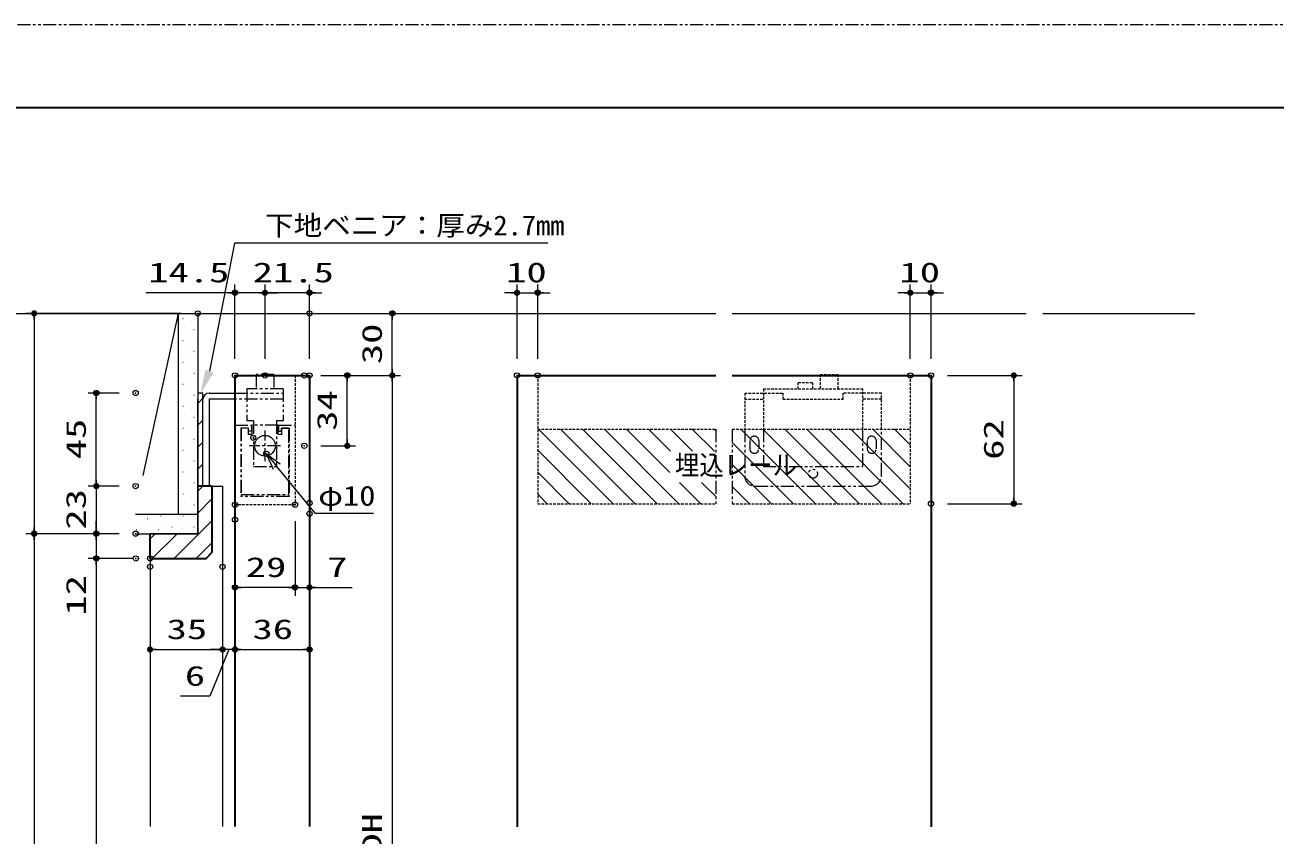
# Model space of a CAD drawing. Units: millimetres, scale not verified. Extents: x -1306 to 1306, y -607 to 607.
# Drawn here: x -866 to -262, y 202 to 594 of the extents above; entities that cross this region are included whole.
import ezdxf
from ezdxf.enums import TextEntityAlignment as Align

# ---------------------------------------------------------------- set-up
doc = ezdxf.new("R2010")
doc.units = ezdxf.units.MM
doc.header["$LTSCALE"] = 5
doc.header["$PDMODE"] = 32
doc.header["$PDSIZE"] = 2.5
for name, pattern in [('USER1', [0.375, 0.25, -0.125]), ('USER2', [2.5, 1.25, -0.25, 0.25, -0.25, 0.25, -0.25]), ('USER3', [2, 1.25, -0.25, 0.25, -0.25])]:
    doc.linetypes.add(name, pattern=pattern)
for name, color, linetype, lineweight in [('0-1_線(黄)', 2, 'Continuous', 15), ('0-2_点線(水)', 4, 'USER1', 9), ('0-3_ハッチング', 6, 'Continuous', 9), ('0-4_線(白)', 7, 'Continuous', 30), ('0-5_線(水)', 4, 'Continuous', 9), ('0-6_寸法線', 3, 'Continuous', 13), ('0-7_0', 3, 'Continuous', 25), ('0-8_DEFPOINTS', 7, 'Continuous', 5), ('0-9_陰線', 1, 'USER2', 9), ('0-A_中心線', 3, 'USER3', 9), ('0-E_図面枠', 7, 'Continuous', 35)]:
    doc.layers.add(name, color=color, linetype=linetype, lineweight=lineweight)
doc.styles.add('ＭＳ ゴシック', font='')
doc.styles.get('ＭＳ ゴシック').set_extended_font_data('MS Gothic')

# ---------------------------------------------------------------- blocks, each defined once
blk = doc.blocks.new('_DOT')
at = {"layer": '0-7_0'}
blk.add_line((-2.5, 0), (-5, 0), dxfattribs=at)
for points in [[(0, 0), (-2.5, 0), (-2.48, 0.313)], [(0, 0), (-2.48, -0.313), (-2.5, 0)], [(0, 0), (-2.48, 0.313), (-2.421, 0.622)], [(0, 0), (-2.421, -0.622), (-2.48, -0.313)], [(0, 0), (-2.421, 0.622), (-2.324, 0.92)], [(0, 0), (-2.324, -0.92), (-2.421, -0.622)], [(0, 0), (-2.324, 0.92), (-2.191, 1.204)], [(0, 0), (-2.191, -1.204), (-2.324, -0.92)], [(0, 0), (-2.191, 1.204), (-2.023, 1.469)], [(0, 0), (-2.023, -1.469), (-2.191, -1.204)], [(0, 0), (-2.023, 1.469), (-1.822, 1.711)], [(0, 0), (-1.822, -1.711), (-2.023, -1.469)], [(0, 0), (-1.822, 1.711), (-1.594, 1.926)], [(0, 0), (-1.594, -1.926), (-1.822, -1.711)], [(0, 0), (-1.594, 1.926), (-1.34, 2.111)], [(0, 0), (-1.34, -2.111), (-1.594, -1.926)], [(0, 0), (-1.34, 2.111), (-1.064, 2.262)], [(0, 0), (-1.064, -2.262), (-1.34, -2.111)], [(0, 0), (-1.064, 2.262), (-0.773, 2.378)], [(0, 0), (-0.773, -2.378), (-1.064, -2.262)], [(0, 0), (-0.773, 2.378), (-0.468, 2.456)], [(0, 0), (-0.468, -2.456), (-0.773, -2.378)], [(0, 0), (-0.468, 2.456), (-0.157, 2.495)], [(0, 0), (-0.157, -2.495), (-0.468, -2.456)], [(0, 0), (-0.157, 2.495), (0.157, 2.495)], [(0, 0), (0.157, -2.495), (-0.157, -2.495)], [(0, 0), (0.157, 2.495), (0.468, 2.456)], [(0, 0), (0.468, 2.456), (0.773, 2.378)], [(0, 0), (0.773, 2.378), (1.064, 2.262)], [(0, 0), (1.064, 2.262), (1.34, 2.111)], [(0, 0), (1.34, 2.111), (1.594, 1.926)], [(0, 0), (1.594, 1.926), (1.822, 1.711)], [(0, 0), (1.822, 1.711), (2.023, 1.469)], [(0, 0), (2.023, 1.469), (2.191, 1.204)], [(0, 0), (2.191, 1.204), (2.324, 0.92)], [(0, 0), (2.324, 0.92), (2.421, 0.622)], [(0, 0), (2.421, 0.622), (2.48, 0.313)], [(0, 0), (2.48, 0.313), (2.5, 0)], [(0, 0), (0.468, -2.456), (0.157, -2.495)], [(0, 0), (0.773, -2.378), (0.468, -2.456)], [(0, 0), (1.064, -2.262), (0.773, -2.378)], [(0, 0), (1.34, -2.111), (1.064, -2.262)], [(0, 0), (1.594, -1.926), (1.34, -2.111)], [(0, 0), (1.822, -1.711), (1.594, -1.926)], [(0, 0), (2.023, -1.469), (1.822, -1.711)], [(0, 0), (2.191, -1.204), (2.023, -1.469)], [(0, 0), (2.324, -0.92), (2.191, -1.204)], [(0, 0), (2.421, -0.622), (2.324, -0.92)], [(0, 0), (2.48, -0.313), (2.421, -0.622)], [(0, 0), (2.5, 0), (2.48, -0.313)]]:
    blk.add_solid(points, dxfattribs=at)
blk = doc.blocks.new('_Open30')
at = {"layer": '0-7_0', "lineweight": 9}
blk.add_line((0, 0), (-5, 0), dxfattribs=at)
blk.add_lwpolyline([(-5, 1.34), (0, 0), (-5, -1.34)], dxfattribs=at)

msp = doc.modelspace()

# ---------------------------------------------------------------- linework, layer by layer
at = {"layer": '0-1_線(黄)'}
for p, q in [((-1230.084, 454.554), (-531.867, 454.554)), ((-791.604, 454.554), (-808.604, 376.22)), ((-791.604, 454.554), (-791.604, 357.554)), ((-782.104, 454.554), (-782.104, 348.054)), ((-523.867, 454.554), (-381.867, 454.554)), ((-373.867, 454.554), (-300.409, 454.554)), ((-779.604, 416.054), (-782.104, 416.054)), ((-782.104, 371.054), (-782.104, 413.054)), ((-779.604, 371.054), (-779.604, 416.054)), ((-776.604, 416.054), (-764.104, 416.054)), ((-812.104, 357.554), (-782.104, 357.554)), ((-812.104, 348.054), (-782.104, 348.054))]:
    msp.add_line(p, q, dxfattribs=at)
msp.add_lwpolyline([(-764.104, 413.054), (-776.604, 413.054), (-776.604, 371.054)], dxfattribs=at)
msp.add_arc((-776.604, 413.054), 3, 90, 180, dxfattribs=at)
at = {"layer": '0-2_点線(水)'}
for p, q in [((-617.866, 424.554), (-617.866, 362.554)), ((-481.368, 425.054), (-481.368, 418.054)), ((-437.868, 424.554), (-437.868, 362.554)), ((-508.868, 418.054), (-460.868, 418.054)), ((-508.868, 418.054), (-508.868, 398.554)), ((-485.168, 421.054), (-485.168, 418.054)), ((-460.868, 398.554), (-460.868, 418.054)), ((-517.868, 416.054), (-499.368, 416.054)), ((-517.868, 416.054), (-517.868, 398.554)), ((-517.868, 413.054), (-508.868, 413.054)), ((-499.368, 413.054), (-499.368, 416.054)), ((-499.368, 413.054), (-470.368, 413.054)), ((-451.868, 416.054), (-470.368, 416.054)), ((-470.368, 413.054), (-470.368, 416.054)), ((-451.868, 413.054), (-460.868, 413.054)), ((-451.868, 398.554), (-451.868, 416.054)), ((-617.866, 398.554), (-531.867, 398.554)), ((-523.867, 398.554), (-437.868, 398.554)), ((-617.866, 362.554), (-531.867, 362.554)), ((-523.867, 362.554), (-437.868, 362.554))]:
    msp.add_line(p, q, dxfattribs=at)
for points in [[(-735.104, 424.554), (-735.104, 362.054), (-764.104, 362.054)], [(-481.368, 425.054), (-472.868, 425.054), (-472.868, 418.054)], [(-485.168, 421.054), (-492.168, 421.054), (-492.168, 418.054)]]:
    msp.add_lwpolyline(points, dxfattribs=at)
at = {"layer": '0-3_ハッチング'}
for p, q in [((-782.612, 453.463), (-782.562, 453.463)), ((-789.241, 452.138), (-789.191, 452.138)), ((-787.915, 448.16), (-787.865, 448.16)), ((-785.264, 450.812), (-785.214, 450.812)), ((-790.567, 445.509), (-790.517, 445.509)), ((-789.241, 441.531), (-789.191, 441.531)), ((-786.589, 444.183), (-786.539, 444.183)), ((-783.938, 446.834), (-783.888, 446.834)), ((-782.612, 442.857), (-782.562, 442.857)), ((-790.567, 434.902), (-790.517, 434.902)), ((-787.915, 437.554), (-787.865, 437.554)), ((-785.264, 440.205), (-785.214, 440.205)), ((-783.938, 436.228), (-783.888, 436.228)), ((-789.241, 430.924), (-789.191, 430.924)), ((-786.589, 433.576), (-786.539, 433.576)), ((-785.264, 429.599), (-785.214, 429.599)), ((-782.612, 432.25), (-782.562, 432.25)), ((-790.567, 424.295), (-790.517, 424.295)), ((-787.915, 426.947), (-787.865, 426.947)), ((-786.589, 422.969), (-786.539, 422.969)), ((-783.938, 425.621), (-783.888, 425.621)), ((-789.241, 420.318), (-789.191, 420.318)), ((-785.264, 418.992), (-785.214, 418.992)), ((-782.612, 421.644), (-782.562, 421.644)), ((-790.567, 413.689), (-790.517, 413.689)), ((-787.915, 416.34), (-787.865, 416.34)), ((-786.589, 412.363), (-786.539, 412.363)), ((-783.938, 415.015), (-783.888, 415.015)), ((-782.612, 411.037), (-782.562, 411.037)), ((-782.104, 411.055), (-779.604, 413.555)), ((-789.241, 409.711), (-789.191, 409.711)), ((-787.915, 405.734), (-787.865, 405.734)), ((-785.264, 408.385), (-785.214, 408.385)), ((-790.567, 403.082), (-790.517, 403.082)), ((-789.241, 399.105), (-789.191, 399.105)), ((-786.589, 401.756), (-786.539, 401.756)), ((-783.938, 404.408), (-783.888, 404.408)), ((-782.612, 400.43), (-782.562, 400.43)), ((-782.104, 400.448), (-779.604, 402.948)), ((-581.435, 362.554), (-617.435, 398.554)), ((-570.828, 362.554), (-606.828, 398.554)), ((-560.222, 362.554), (-596.222, 398.554)), ((-549.615, 362.554), (-585.615, 398.554)), ((-554.067, 377.612), (-575.009, 398.554)), ((-553.718, 387.869), (-564.402, 398.554)), ((-543.111, 387.869), (-553.795, 398.554)), ((-532.505, 387.869), (-543.189, 398.554)), ((-531.867, 397.838), (-532.582, 398.554)), ((-483.69, 362.554), (-519.69, 398.554)), ((-473.083, 362.554), (-509.083, 398.554)), ((-462.477, 362.554), (-498.477, 398.554)), ((-451.87, 362.554), (-487.87, 398.554)), ((-441.263, 362.554), (-477.263, 398.554)), ((-437.868, 369.765), (-466.657, 398.554)), ((-437.868, 380.371), (-456.05, 398.554)), ((-437.868, 390.978), (-445.444, 398.554)), ((-787.915, 395.127), (-787.865, 395.127)), ((-785.264, 397.779), (-785.214, 397.779)), ((-783.938, 393.801), (-783.888, 393.801)), ((-790.567, 392.475), (-790.517, 392.475)), ((-789.241, 388.498), (-789.191, 388.498)), ((-786.589, 391.15), (-786.539, 391.15)), ((-785.264, 387.172), (-785.214, 387.172)), ((-782.612, 389.824), (-782.562, 389.824)), ((-782.104, 389.842), (-779.604, 392.342)), ((-592.042, 362.554), (-617.866, 388.378)), ((-494.296, 362.554), (-523.867, 392.124)), ((-790.567, 381.869), (-790.517, 381.869)), ((-787.915, 384.521), (-787.865, 384.521)), ((-786.589, 380.543), (-786.539, 380.543)), ((-783.938, 383.195), (-783.888, 383.195)), ((-782.104, 379.235), (-779.604, 381.735)), ((-504.903, 362.554), (-523.867, 381.518)), ((-789.241, 377.891), (-789.191, 377.891)), ((-785.264, 376.566), (-785.214, 376.566)), ((-782.612, 379.217), (-782.562, 379.217)), ((-602.648, 362.554), (-617.866, 377.771)), ((-790.567, 371.262), (-790.517, 371.262)), ((-787.915, 373.914), (-787.865, 373.914)), ((-786.589, 369.936), (-786.539, 369.936)), ((-783.938, 372.588), (-783.888, 372.588)), ((-782.612, 368.611), (-782.562, 368.611)), ((-782.104, 368.629), (-779.679, 371.054)), ((-779.679, 371.054), (-779.604, 371.129)), ((-539.009, 362.554), (-549.324, 372.869)), ((-531.867, 366.019), (-538.718, 372.869)), ((-515.51, 362.554), (-523.867, 370.911)), ((-789.241, 367.285), (-789.191, 367.285)), ((-787.915, 363.307), (-787.865, 363.307)), ((-785.264, 365.959), (-785.214, 365.959)), ((-782.104, 358.022), (-775.104, 365.022)), ((-613.255, 362.554), (-617.866, 367.165)), ((-810.454, 356.678), (-810.404, 356.678)), ((-799.848, 356.678), (-799.798, 356.678)), ((-790.567, 360.656), (-790.517, 360.656)), ((-789.241, 356.678), (-789.191, 356.678)), ((-786.589, 359.33), (-786.539, 359.33)), ((-783.938, 361.982), (-783.888, 361.982)), ((-782.612, 358.004), (-782.562, 358.004)), ((-809.128, 352.701), (-809.078, 352.701)), ((-806.477, 355.352), (-806.427, 355.352)), ((-805.151, 351.375), (-805.101, 351.375)), ((-802.499, 354.027), (-802.449, 354.027)), ((-798.522, 352.701), (-798.472, 352.701)), ((-795.87, 355.352), (-795.82, 355.352)), ((-794.544, 351.375), (-794.494, 351.375)), ((-793.466, 336.054), (-775.104, 354.415)), ((-791.893, 354.027), (-791.843, 354.027)), ((-787.915, 352.701), (-787.865, 352.701)), ((-785.264, 355.352), (-785.214, 355.352)), ((-783.938, 351.375), (-783.888, 351.375)), ((-811.78, 350.049), (-811.73, 350.049)), ((-807.803, 348.723), (-807.753, 348.723)), ((-805.104, 345.629), (-802.679, 348.054)), ((-804.072, 336.054), (-792.072, 348.054)), ((-801.174, 350.049), (-801.124, 350.049)), ((-797.196, 348.723), (-797.146, 348.723)), ((-790.567, 350.049), (-790.517, 350.049)), ((-786.589, 348.723), (-786.539, 348.723)), ((-782.859, 336.054), (-775.104, 343.809))]:
    msp.add_line(p, q, dxfattribs=at)
at = {"layer": '0-4_線(白)'}
for p, q in [((-764.104, 424.554), (-764.104, 206.477)), ((-627.866, 424.554), (-627.866, 206.239)), ((-627.866, 424.554), (-531.867, 424.554)), ((-523.867, 424.554), (-427.868, 424.554)), ((-427.868, 424.554), (-427.868, 206.239)), ((-775.104, 371.054), (-782.104, 371.054)), ((-775.104, 339.054), (-775.104, 371.054)), ((-805.104, 336.054), (-805.104, 348.054)), ((-778.104, 336.054), (-775.104, 339.054)), ((-805.104, 336.054), (-778.104, 336.054))]:
    msp.add_line(p, q, dxfattribs=at)
msp.add_lwpolyline([(-764.104, 424.554), (-728.104, 424.554), (-728.104, 206.477)], dxfattribs=at)
at = {"layer": '0-4_線(白)', "lineweight": 25}
msp.add_lwpolyline([(-805.104, 348.054), (-782.104, 348.054), (-782.104, 371.054)], dxfattribs=at)
at = {"layer": '0-5_線(水)'}
for p, q in [((-775.104, 371.054), (-770.104, 371.054)), ((-770.104, 371.054), (-770.104, 206.477)), ((-805.104, 336.054), (-805.104, 206.477))]:
    msp.add_line(p, q, dxfattribs=at)
msp.add_circle((-749.604, 390.554), 5, dxfattribs=at)
at = {"layer": '0-6_寸法線'}
for p, q in [((-764.104, 432.554), (-764.104, 468.554)), ((-749.604, 432.554), (-749.604, 468.554)), ((-749.604, 432.554), (-749.604, 468.554)), ((-728.104, 432.554), (-728.104, 468.554)), ((-627.866, 432.554), (-627.866, 468.554)), ((-617.866, 432.554), (-617.866, 468.554)), ((-437.868, 432.554), (-437.868, 468.554)), ((-427.868, 432.554), (-427.868, 468.554)), ((-767.104, 464.554), (-807.152, 464.554)), ((-749.604, 464.554), (-764.104, 464.554)), ((-752.604, 464.554), (-755.604, 464.554)), ((-728.104, 464.554), (-749.604, 464.554)), ((-746.604, 464.554), (-743.604, 464.554)), ((-725.104, 464.554), (-722.104, 464.554)), ((-630.866, 464.554), (-633.866, 464.554)), ((-627.866, 464.554), (-617.866, 464.554)), ((-614.866, 464.554), (-611.866, 464.554)), ((-440.868, 464.554), (-443.868, 464.554)), ((-437.868, 464.554), (-427.868, 464.554)), ((-424.868, 464.554), (-421.868, 464.554)), ((-790.104, 454.554), (-865.104, 454.554)), ((-720.104, 454.554), (-684.104, 454.554)), ((-861.104, 451.554), (-861.104, 351.054)), ((-688.104, 427.554), (-688.104, 451.554)), ((-722.604, 424.554), (-705.854, 424.554)), ((-720.104, 424.554), (-684.104, 424.554)), ((-720.104, 424.554), (-684.104, 424.554)), ((-419.868, 424.554), (-383.868, 424.554)), ((-709.854, 393.554), (-709.854, 421.554)), ((-688.104, 421.554), (-688.104, -14.446)), ((-387.868, 421.554), (-387.868, 365.554)), ((-820.104, 416.054), (-835.104, 416.054)), ((-831.104, 374.054), (-831.104, 413.054)), ((-722.604, 390.554), (-705.854, 390.554)), ((-831.104, 374.054), (-831.104, 377.054)), ((-820.104, 371.054), (-835.104, 371.054)), ((-820.104, 371.054), (-835.104, 371.054)), ((-831.104, 371.054), (-831.104, 348.054)), ((-419.868, 362.554), (-383.868, 362.554)), ((-831.104, 351.054), (-831.104, 354.054)), ((-764.104, 354.054), (-764.104, 318.054)), ((-735.104, 354.054), (-735.104, 318.054)), ((-735.104, 354.054), (-735.104, 318.054)), ((-728.104, 354.874), (-728.104, 318.054)), ((-820.104, 348.054), (-865.104, 348.054)), ((-820.104, 348.054), (-865.104, 348.054)), ((-861.104, 345.054), (-861.104, -22.446)), ((-820.104, 348.054), (-835.104, 348.054)), ((-820.104, 348.054), (-835.104, 348.054)), ((-831.104, 348.054), (-831.104, 336.054)), ((-831.104, 345.054), (-831.104, 342.054)), ((-764.104, 346.879), (-764.104, 288.054)), ((-764.104, 346.879), (-764.104, 288.054)), ((-728.104, 349.748), (-728.104, 288.054)), ((-819.984, 336.054), (-835.104, 336.054)), ((-813.104, 336.054), (-835.104, 336.054)), ((-831.104, 333.054), (-831.104, 307.292)), ((-831.104, 333.054), (-831.104, -22.446)), ((-805.104, 324.054), (-805.104, 288.054)), ((-770.104, 324.054), (-770.104, 288.054)), ((-770.104, 324.054), (-770.104, 288.054)), ((-738.104, 322.054), (-761.104, 322.054)), ((-738.104, 322.054), (-741.104, 322.054)), ((-735.104, 322.054), (-728.104, 322.054)), ((-725.104, 322.054), (-707.437, 322.054)), ((-802.104, 292.054), (-773.104, 292.054)), ((-773.104, 292.054), (-776.104, 292.054)), ((-764.104, 292.054), (-770.104, 292.054)), ((-764.104, 292.054), (-770.104, 292.054)), ((-761.104, 292.054), (-758.104, 292.054)), ((-761.104, 292.054), (-731.104, 292.054))]:
    msp.add_line(p, q, dxfattribs=at)
for points in [[(-612.906, 488.439), (-764.32, 488.439), (-776.488, 426.563)], [(-767.104, 292.054), (-776.213, 269.481), (-790.404, 269.481)]]:
    msp.add_lwpolyline(points, dxfattribs=at)
at = {"layer": '0-6_寸法線', "lineweight": 9}
msp.add_lwpolyline([(-697.201, 357.748), (-725.239, 357.748), (-743.868, 380.496)], dxfattribs=at)
at = {"layer": '0-6_寸法線'}
msp.add_solid([(-780.854, 415.386), (-778.429, 427.322), (-774.547, 425.805)], dxfattribs=at)
at = {"layer": '0-8_DEFPOINTS'}
for p in [(-764.104, 464.554), (-728.104, 464.554), (-617.866, 464.554), (-427.868, 464.554), (-782.104, 454.554), (-728.104, 454.554), (-688.104, 454.554), (-764.104, 424.554), (-749.604, 424.554), (-730.604, 424.554), (-728.104, 424.554), (-728.104, 424.554), (-709.854, 424.554), (-627.866, 424.554), (-617.866, 424.554), (-437.868, 424.554), (-427.868, 424.554), (-427.868, 424.554), (-831.104, 416.054), (-812.104, 416.054), (-755.272, 394.422), (-748.936, 386.685), (-730.604, 390.554), (-812.104, 371.054), (-764.104, 362.054), (-735.104, 362.054), (-728.104, 362.874), (-427.868, 362.554), (-387.868, 362.554), (-728.104, 357.748), (-764.104, 354.879), (-861.104, 348.054), (-831.104, 348.054), (-812.104, 348.054), (-831.104, 336.054), (-811.984, 336.054), (-805.104, 336.054), (-805.104, 332.054), (-770.104, 332.054), (-764.104, 322.054), (-735.104, 322.054), (-770.104, 292.054), (-764.104, 292.054), (-728.104, 292.054)]:
    msp.add_point(p, dxfattribs=at)
at = {"layer": '0-9_陰線', "color": 4}
msp.add_line((387.036, 594), (-1292.964, 594), dxfattribs=at)
at = {"layer": '0-9_陰線'}
for p, q in [((-745.354, 425.054), (-745.354, 418.054)), ((-740.804, 418.054), (-740.804, 402.554)), ((-764.104, 400.554), (-756.204, 400.554)), ((-764.104, 362.054), (-764.104, 400.554)), ((-757.804, 399.054), (-761.104, 399.054)), ((-755.104, 402.554), (-758.404, 402.554)), ((-757.804, 399.054), (-757.804, 396.054)), ((-743.204, 400.554), (-756.004, 400.554)), ((-756.004, 400.554), (-756.004, 396.054)), ((-755.104, 402.554), (-755.104, 380.554)), ((-744.104, 402.554), (-744.104, 380.554)), ((-740.804, 402.554), (-744.104, 402.554)), ((-743.204, 396.054), (-743.204, 400.554)), ((-743.004, 400.554), (-735.104, 400.554)), ((-738.104, 399.054), (-741.404, 399.054)), ((-741.404, 396.054), (-741.404, 399.054)), ((-531.867, 398.554), (-531.867, 362.554)), ((-523.867, 398.554), (-523.867, 362.554)), ((-517.868, 398.554), (-517.868, 376.054)), ((-451.868, 376.054), (-451.868, 398.554)), ((-756.004, 396.054), (-757.804, 396.054)), ((-741.404, 396.054), (-743.204, 396.054)), ((-515.368, 393.054), (-515.368, 389.054)), ((-511.068, 393.054), (-511.068, 389.054)), ((-458.668, 393.054), (-458.668, 389.054)), ((-454.368, 393.054), (-454.368, 389.054)), ((-755.104, 380.554), (-744.104, 380.554)), ((-512.868, 371.054), (-456.868, 371.054)), ((-737.904, 366.054), (-761.304, 366.054))]:
    msp.add_line(p, q, dxfattribs=at)
for points in [[(-745.354, 425.054), (-753.854, 425.054), (-753.854, 418.054)], [(-740.804, 418.054), (-758.404, 418.054), (-758.404, 402.554)], [(-764.104, 416.054), (-740.804, 416.054), (-740.804, 413.054), (-764.104, 413.054)], [(-756.204, 400.554), (-756.204, 397.554), (-757.504, 397.554), (-757.504, 399.054), (-761.304, 399.054), (-761.304, 366.054)], [(-761.104, 399.054), (-761.104, 367.054), (-738.104, 367.054), (-738.104, 399.054)], [(-743.004, 400.554), (-743.004, 397.554), (-741.704, 397.554), (-741.704, 399.054), (-737.904, 399.054), (-737.904, 366.054)], [(-508.868, 398.554), (-508.868, 380.554), (-460.868, 380.554), (-460.868, 398.554)]]:
    msp.add_lwpolyline(points, dxfattribs=at)
msp.add_circle((-484.868, 377.054), 2.15, dxfattribs=at)
for centre, radius, start, end in [((-513.218, 393.054), 2.15, 0, 180), ((-456.518, 393.054), 2.15, 0, 180), ((-513.218, 389.054), 2.15, 180, 0), ((-456.518, 389.054), 2.15, 180, 0), ((-512.868, 376.054), 5, 180, 270), ((-456.868, 376.054), 5, 270, 0)]:
    msp.add_arc(centre, radius, start, end, dxfattribs=at)
at = {"layer": '0-A_中心線'}
for p, q in [((-749.604, 383.118), (-749.604, 397.989)), ((-742.169, 390.554), (-757.039, 390.554))]:
    msp.add_line(p, q, dxfattribs=at)
at = {"layer": '0-E_図面枠'}
msp.add_lwpolyline([(-1252.964, -554), (347.036, -554), (347.036, 554), (-1252.964, 554)], close=True, dxfattribs=at)

# ---------------------------------------------------------------- block references
at = {"layer": '0-6_寸法線', "xscale": 0.6, "yscale": 0.6}
for p in [(-764.104, 464.554), (-749.604, 464.554), (-627.866, 464.554), (-437.868, 464.554), (-735.104, 322.054), (-735.104, 322.054), (-770.104, 292.054), (-770.104, 292.054), (-728.104, 292.054)]:
    msp.add_blockref('_DOT', p, dxfattribs=at)
at = {"layer": '0-6_寸法線'}
for name, p, xscale, yscale, rotation in [('_DOT', (-749.604, 464.554), 0.6, 0.6, 180), ('_DOT', (-728.104, 464.554), 0.6, 0.6, 180), ('_DOT', (-617.866, 464.554), 0.6, 0.6, 180), ('_DOT', (-427.868, 464.554), 0.6, 0.6, 180), ('_DOT', (-861.104, 454.554), 0.6, 0.6, 90), ('_DOT', (-688.104, 454.554), 0.6, 0.6, 90), ('_DOT', (-709.854, 424.554), 0.6, 0.6, 90), ('_DOT', (-688.104, 424.554), 0.6, 0.6, 270), ('_DOT', (-688.104, 424.554), 0.6, 0.6, 90), ('_DOT', (-387.868, 424.554), 0.6, 0.6, 90), ('_DOT', (-831.104, 416.054), 0.6, 0.6, 90), ('_DOT', (-709.854, 390.554), 0.6, 0.6, 270), ('_Open30', (-748.936, 386.685), 1.6, 1.6, 129.31389), ('_DOT', (-831.104, 371.054), 0.6, 0.6, 270), ('_DOT', (-831.104, 371.054), 0.6, 0.6, 270), ('_DOT', (-387.868, 362.554), 0.6, 0.6, 270), ('_DOT', (-861.104, 348.054), 0.6, 0.6, 270), ('_DOT', (-831.104, 348.054), 0.6, 0.6, 270), ('_DOT', (-861.104, 348.054), 0.6, 0.6, 90), ('_DOT', (-831.104, 348.054), 0.6, 0.6, 90), ('_DOT', (-831.104, 336.054), 0.6, 0.6, 90), ('_DOT', (-831.104, 336.054), 0.6, 0.6, 90), ('_DOT', (-764.104, 322.054), 0.6, 0.6, 180), ('_DOT', (-728.104, 322.054), 0.6, 0.6, 180), ('_DOT', (-805.104, 292.054), 0.6, 0.6, 180), ('_DOT', (-764.104, 292.054), 0.6, 0.6, 180), ('_DOT', (-764.104, 292.054), 0.6, 0.6, 180)]:
    msp.add_blockref(name, p, dxfattribs=dict(at, xscale=xscale, yscale=yscale, rotation=rotation))

# ---------------------------------------------------------------- texts
at = {"layer": '0-6_寸法線', "style": 'ＭＳ ゴシック'}
for s, height, width, p in [('下地ベニア：厚み2.7mm', 9.621, 1.05, (-749.52, 489.389)), ('14.5', 9.604, 1.5, (-806.009, 466.703)), ('21.5', 9.604, 1.5, (-755.521, 466.703)), ('10', 9.604, 1.5, (-633.104, 466.703)), ('10', 9.604, 1.5, (-443.106, 466.703)), ('埋込レール', 9.604, 0.9, (-551.567, 373.519)), ('φ10', 9.621, 1.2, (-723.868, 358.697)), ('29', 9.604, 1.5, (-758.89, 324.203)), ('7', 9.604, 1.5, (-719.533, 324.203)), ('35', 9.604, 1.5, (-797.128, 294.203)), ('36', 9.604, 1.5, (-755.628, 294.203)), ('6', 9.604, 1.5, (-788.309, 271.63))]:
    msp.add_text(s, height=height, dxfattribs=dict(at, width=width)).set_placement(p, align=Align.BOTTOM_LEFT)
at = {"layer": '0-6_寸法線', "style": 'ＭＳ ゴシック', "width": 1.5}
for s, p in [('30', (-690.254, 430.03)), ('34', (-712.004, 397.792)), ('45', (-833.254, 384.03)), ('62', (-390.018, 383.792)), ('23', (-833.254, 350.03)), ('12', (-833.254, 308.435)), ('DH', (-690.254, 193.316))]:
    msp.add_text(s, height=9.604, rotation=90, dxfattribs=at).set_placement(p, align=Align.BOTTOM_LEFT)

doc.saveas('drawing.dxf')
